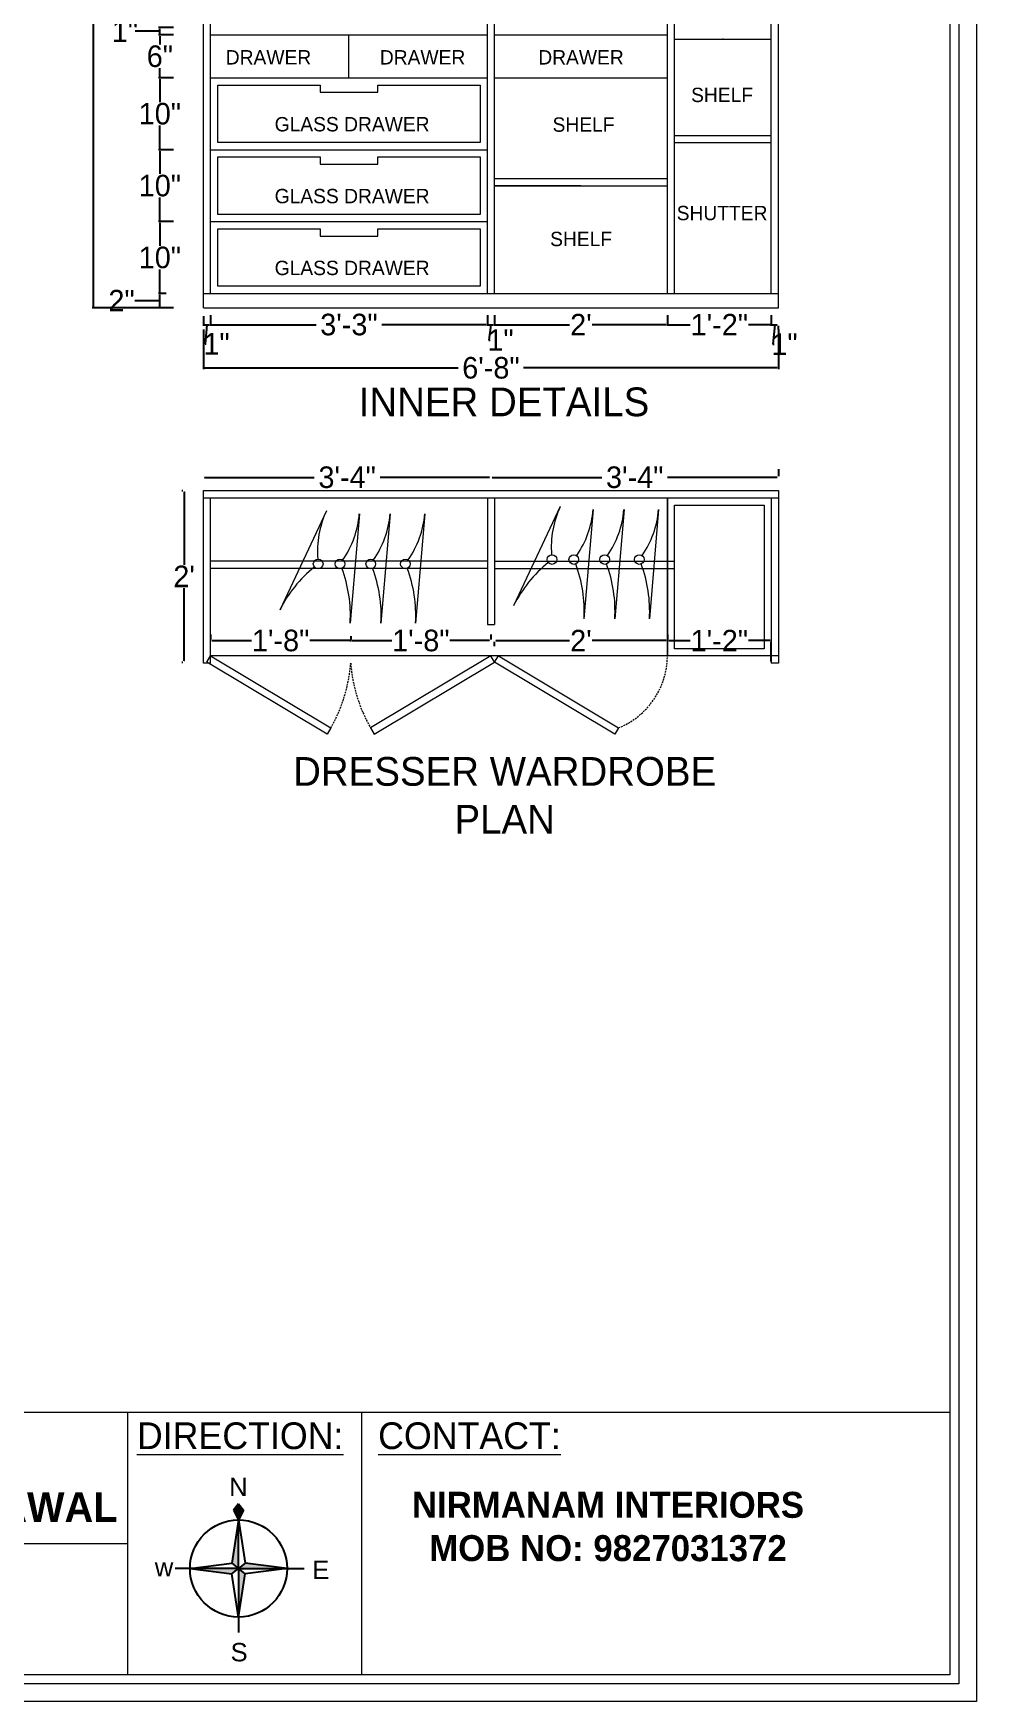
# Model space of a CAD drawing. Header units: inches. Extents: x 15448 to 46480, y -8154 to 0.
# Drawn here: x 22885.1 to 23016.3, y -5962.3 to -5730.1 of the extents above; entities that cross this region are included whole.
import ezdxf

# ---------------------------------------------------------------- set-up
doc = ezdxf.new("R2010")
doc.units = ezdxf.units.IN
doc.header["$MEASUREMENT"] = 0
doc.linetypes.add('DASHED2', pattern=[0.375, 0.25, -0.125])
for name, color, linetype in [('ELE', 5, 'Continuous'), ('FUR', 42, 'Continuous'), ('furni', 253, 'Continuous')]:
    doc.layers.add(name, color=color, linetype=linetype)
doc.layers.add('Furniture', color=251, linetype='Continuous', lineweight=18)
doc.styles.add('b.k', font='verdana.ttf')
doc.styles.add('HEMI', font='stylu.ttf')
doc.styles.get("Standard").update_dxf_attribs({"font": 'arial.ttf'})
doc.dimstyles.new('STANDARD$0', dxfattribs={"dimscale": 0, "dimtxt": 6, "dimasz": 3, "dimexe": 2, "dimexo": 2, "dimgap": 0, "dimtad": 0, "dimtih": 1, "dimtoh": 1, "dimdec": 1, "dimzin": 0, "dimdsep": 46, "dimlunit": 4, "dimtxsty": 'b.k', "dimcen": 2.5, "dimclrd": 256, "dimclre": 256, "dimclrt": 256, "dimadec": 0, "dimazin": 0, "dimtfac": 1, "dimtdec": 1, "dimtofl": 0, "dimtmove": 2, "dimatfit": 2, "dimfxl": 1, "dimfrac": 2, "dimtolj": 1, "dimtzin": 0, "dimlwd": 9, "dimlwe": 9, "dimarcsym": 0})

# ---------------------------------------------------------------- blocks, each defined once
blk = doc.blocks.new('A$C470D500B')
at = {"layer": 'ELE', "true_color": 0xed1f24}
h = blk.add_hatch(color=240, dxfattribs=at)
h.paths.add_polyline_path([(25.36, 49.16), (23.85, 47.28), (25.36, 44.35)])
h.paths.add_polyline_path([(25.36, 44.35), (26.88, 47.28), (25.36, 49.16)])
at = {"layer": 'ELE', "true_color": 0x000000}
h = blk.add_hatch(color=18, dxfattribs=at)
h.paths.add_polyline_path([(27.34, 28.11), (25.36, 29.71), (25.36, 15.08)])
h.paths.add_polyline_path([(40, 29.71), (27.34, 31.31), (25.36, 29.71)])
h.paths.add_polyline_path([(25.36, 44.35), (23.38, 31.31), (25.36, 29.71)])
h.paths.add_polyline_path([(23.38, 28.11), (25.36, 29.71), (10.73, 29.71)])
at = {"layer": 'ELE', "color": 240, "true_color": 0xed1f24}
for p, q in [((25.36, 49.16), (23.85, 47.28)), ((23.85, 47.28), (25.36, 44.35)), ((25.36, 49.16), (26.88, 47.28)), ((25.36, 44.35), (25.36, 49.16)), ((26.88, 47.28), (25.36, 44.35))]:
    blk.add_line(p, q, dxfattribs=at)
at = {"layer": 'ELE', "color": 18, "true_color": 0x000000}
for p, q in [((25.36, 44.35), (23.38, 31.31)), ((25.36, 29.71), (25.36, 44.35)), ((25.36, 44.35), (27.34, 31.31)), ((10.73, 29.71), (23.38, 31.31)), ((23.38, 31.31), (25.36, 29.71)), ((27.34, 31.31), (25.36, 29.71)), ((40, 29.71), (27.34, 31.31)), ((10.73, 29.71), (6.3, 29.71)), ((10.73, 29.71), (6.3, 29.71)), ((25.36, 29.71), (10.73, 29.71)), ((10.73, 29.71), (23.38, 28.11)), ((23.38, 28.11), (25.36, 29.71)), ((25.36, 15.08), (23.38, 28.11)), ((25.36, 29.71), (25.36, 15.08)), ((27.34, 28.11), (25.36, 29.71)), ((25.36, 29.71), (40, 29.71)), ((25.36, 15.08), (27.34, 28.11)), ((40, 29.71), (27.34, 28.11)), ((40, 29.71), (45.12, 29.71)), ((40, 29.71), (45.12, 29.71)), ((25.36, 15.08), (25.36, 10.4))]:
    blk.add_line(p, q, dxfattribs=at)
blk.add_circle((25.36, 29.71), 14.63, dxfattribs=at)
at = {"layer": 'ELE', "color": 240, "true_color": 0xed1f24}
blk.add_text('N', height=5.54, dxfattribs=at).set_placement((22.5, 51.52))
at = {"layer": 'ELE', "color": 18, "true_color": 0x000000}
for s, p in [('w', (0.11, 27.33)), ('E', (47.54, 26.51)), ('S', (22.95, 1.72))]:
    blk.add_text(s, height=5.54, dxfattribs=at).set_placement(p)
blk = doc.blocks.new('SHS')
at = {"layer": 'Furniture', "color": 133, "lineweight": 5, "true_color": 0x84cdcc}
for p, q in [((16865.55, -2625.54), (16859.06, -2639.35)), ((16870.14, -2625.95), (16868.85, -2641.16)), ((16874.42, -2625.95), (16873.13, -2641.16)), ((16879.24, -2625.95), (16877.96, -2641.16))]:
    blk.add_line(p, q, dxfattribs=at)
for centre in [(16864.41, -2632.91), (16867.44, -2632.91), (16871.73, -2632.91), (16876.55, -2632.91)]:
    blk.add_circle(centre, 0.673, dxfattribs=at)
for centre, radius, start, end in [((16877.49, -2631.17), 13.19, 154.7514, 184.6513), ((16856.99, -2624.86), 13.19, 325.3487, 355.2486), ((16861.27, -2624.86), 13.19, 325.3487, 355.2486), ((16866.09, -2624.86), 13.19, 325.3487, 355.2486), ((16875.7, -2647.71), 18.62, 129.3984, 153.3097), ((16850.27, -2640.08), 18.62, 356.6903, 20.6016), ((16854.55, -2640.08), 18.62, 356.6903, 20.6016), ((16859.37, -2640.08), 18.62, 356.6903, 20.6016)]:
    blk.add_arc(centre, radius, start, end, dxfattribs=at)
blk = doc.blocks.new('*D791')
at = {"color": 254, "lineweight": -2, "transparency": 16777216}
for p, q in [((22903.54, -5766.31), (22902.48, -5766.31)), ((22903.54, -5768.31), (22902.48, -5768.31))]:
    blk.add_line(p, q, dxfattribs=at)
at = {"color": 1, "lineweight": -2, "transparency": 16777216}
for p, q in [((22902.66, -5768.13), (22902.66, -5766.49)), ((22899.37, -5767.31), (22899.19, -5767.31)), ((22902.66, -5767.31), (22899.37, -5767.31))]:
    blk.add_line(p, q, dxfattribs=at)
at = {"color": 1, "transparency": 16777216}
for points in [[(22902.63, -5766.49), (22902.69, -5766.49), (22902.66, -5766.31)], [(22902.63, -5768.13), (22902.69, -5768.13), (22902.66, -5768.31)]]:
    blk.add_solid(points, dxfattribs=at)
at = {"layer": 'Defpoints', "color": 0, "transparency": 16777216}
for p in [(22902.66, -5766.31), (22906.54, -5766.31), (22906.54, -5768.31)]:
    blk.add_point(p, dxfattribs=at)
at = {"color": 1, "lineweight": 5, "transparency": 16777216, "insert": (22897.33, -5767.31), "char_height": 3, "attachment_point": 5, "style": 'HEMI'}
blk.add_mtext('\\A1;2"', dxfattribs=at)
blk = doc.blocks.new('*D792')
at = {"color": 254, "lineweight": -2, "transparency": 16777216}
for p, q in [((22904.54, -5756.31), (22902.48, -5756.31)), ((22903.54, -5766.31), (22902.48, -5766.31))]:
    blk.add_line(p, q, dxfattribs=at)
at = {"color": 1, "lineweight": -2, "transparency": 16777216}
for p, q in [((22902.66, -5756.49), (22902.66, -5759.67)), ((22902.66, -5766.13), (22902.66, -5762.95))]:
    blk.add_line(p, q, dxfattribs=at)
at = {"color": 1, "transparency": 16777216}
for points in [[(22902.63, -5756.49), (22902.69, -5756.49), (22902.66, -5756.31)], [(22902.63, -5766.13), (22902.69, -5766.13), (22902.66, -5766.31)]]:
    blk.add_solid(points, dxfattribs=at)
at = {"layer": 'Defpoints', "color": 0, "transparency": 16777216}
for p in [(22902.66, -5756.31), (22907.54, -5756.31), (22906.54, -5766.31)]:
    blk.add_point(p, dxfattribs=at)
at = {"color": 1, "lineweight": 5, "transparency": 16777216, "insert": (22902.66, -5761.31), "char_height": 3, "attachment_point": 5, "style": 'HEMI'}
blk.add_mtext('\\A1;10"', dxfattribs=at)
blk = doc.blocks.new('*D793')
at = {"color": 254, "lineweight": -2, "transparency": 16777216}
for p, q in [((22904.54, -5746.31), (22902.48, -5746.31)), ((22904.54, -5756.31), (22902.48, -5756.31))]:
    blk.add_line(p, q, dxfattribs=at)
at = {"color": 1, "lineweight": -2, "transparency": 16777216}
for p, q in [((22902.66, -5746.49), (22902.66, -5749.67)), ((22902.66, -5756.13), (22902.66, -5752.95))]:
    blk.add_line(p, q, dxfattribs=at)
at = {"color": 1, "transparency": 16777216}
for points in [[(22902.63, -5746.49), (22902.69, -5746.49), (22902.66, -5746.31)], [(22902.63, -5756.13), (22902.69, -5756.13), (22902.66, -5756.31)]]:
    blk.add_solid(points, dxfattribs=at)
at = {"layer": 'Defpoints', "color": 0, "transparency": 16777216}
for p in [(22902.66, -5746.31), (22907.54, -5746.31), (22907.54, -5756.31)]:
    blk.add_point(p, dxfattribs=at)
at = {"color": 1, "lineweight": 5, "transparency": 16777216, "insert": (22902.66, -5751.31), "char_height": 3, "attachment_point": 5, "style": 'HEMI'}
blk.add_mtext('\\A1;10"', dxfattribs=at)
blk = doc.blocks.new('*D794')
at = {"color": 254, "lineweight": -2, "transparency": 16777216}
for p, q in [((22904.54, -5736.31), (22902.48, -5736.31)), ((22904.54, -5746.31), (22902.48, -5746.31))]:
    blk.add_line(p, q, dxfattribs=at)
at = {"color": 1, "lineweight": -2, "transparency": 16777216}
for p, q in [((22902.66, -5736.49), (22902.66, -5739.67)), ((22902.66, -5746.13), (22902.66, -5742.95))]:
    blk.add_line(p, q, dxfattribs=at)
at = {"color": 1, "transparency": 16777216}
for points in [[(22902.63, -5736.49), (22902.69, -5736.49), (22902.66, -5736.31)], [(22902.63, -5746.13), (22902.69, -5746.13), (22902.66, -5746.31)]]:
    blk.add_solid(points, dxfattribs=at)
at = {"layer": 'Defpoints', "color": 0, "transparency": 16777216}
for p in [(22902.66, -5736.31), (22907.54, -5736.31), (22907.54, -5746.31)]:
    blk.add_point(p, dxfattribs=at)
at = {"color": 1, "lineweight": 5, "transparency": 16777216, "insert": (22902.66, -5741.31), "char_height": 3, "attachment_point": 5, "style": 'HEMI'}
blk.add_mtext('\\A1;10"', dxfattribs=at)
blk = doc.blocks.new('*D795')
at = {"color": 254, "lineweight": -2, "transparency": 16777216}
for p, q in [((22904.54, -5730.31), (22902.48, -5730.31)), ((22904.54, -5736.31), (22902.48, -5736.31))]:
    blk.add_line(p, q, dxfattribs=at)
at = {"color": 1, "lineweight": -2, "transparency": 16777216}
for p, q in [((22902.66, -5730.49), (22902.66, -5731.66)), ((22902.66, -5736.13), (22902.66, -5734.96))]:
    blk.add_line(p, q, dxfattribs=at)
at = {"color": 1, "transparency": 16777216}
for points in [[(22902.63, -5730.49), (22902.69, -5730.49), (22902.66, -5730.31)], [(22902.63, -5736.13), (22902.69, -5736.13), (22902.66, -5736.31)]]:
    blk.add_solid(points, dxfattribs=at)
at = {"layer": 'Defpoints', "color": 0, "transparency": 16777216}
for p in [(22902.66, -5730.31), (22907.54, -5730.31), (22907.54, -5736.31)]:
    blk.add_point(p, dxfattribs=at)
at = {"color": 1, "lineweight": 5, "transparency": 16777216, "insert": (22902.66, -5733.31), "char_height": 3, "attachment_point": 5, "style": 'HEMI'}
blk.add_mtext('\\A1;6"', dxfattribs=at)
blk = doc.blocks.new('*D796')
at = {"color": 1, "lineweight": -2, "transparency": 16777216}
for p, q in [((22899.4, -5729.81), (22899.22, -5729.81)), ((22902.66, -5729.81), (22899.4, -5729.81)), ((22902.66, -5730.13), (22902.66, -5729.49))]:
    blk.add_line(p, q, dxfattribs=at)
at = {"color": 254, "lineweight": -2, "transparency": 16777216}
for p, q in [((22904.54, -5729.31), (22902.48, -5729.31)), ((22904.54, -5730.31), (22902.48, -5730.31))]:
    blk.add_line(p, q, dxfattribs=at)
at = {"color": 1, "transparency": 16777216}
for points in [[(22902.63, -5729.49), (22902.69, -5729.49), (22902.66, -5729.31)], [(22902.63, -5730.13), (22902.69, -5730.13), (22902.66, -5730.31)]]:
    blk.add_solid(points, dxfattribs=at)
at = {"layer": 'Defpoints', "color": 0, "transparency": 16777216}
for p in [(22902.66, -5729.31), (22907.54, -5729.31), (22907.54, -5730.31)]:
    blk.add_point(p, dxfattribs=at)
at = {"color": 1, "lineweight": 5, "transparency": 16777216, "insert": (22897.8, -5729.81), "char_height": 3, "attachment_point": 5, "style": 'HEMI'}
blk.add_mtext('\\A1;1"', dxfattribs=at)
blk = doc.blocks.new('*D812')
at = {"color": 254, "lineweight": -2, "transparency": 16777216}
for p, q in [((22908.71, -5769.46), (22908.71, -5770.83)), ((22909.71, -5769.46), (22909.71, -5770.83))]:
    blk.add_line(p, q, dxfattribs=at)
at = {"color": 1, "lineweight": -2, "transparency": 16777216}
for p, q in [((22908.89, -5770.65), (22909.53, -5770.65)), ((22909.21, -5770.65), (22908.94, -5773.32)), ((22908.94, -5773.32), (22909.12, -5773.32))]:
    blk.add_line(p, q, dxfattribs=at)
at = {"color": 1, "transparency": 16777216}
for points in [[(22908.89, -5770.62), (22908.89, -5770.68), (22908.71, -5770.65)], [(22909.53, -5770.62), (22909.53, -5770.68), (22909.71, -5770.65)]]:
    blk.add_solid(points, dxfattribs=at)
at = {"layer": 'Defpoints', "color": 0, "transparency": 16777216}
for p in [(22908.71, -5766.46), (22909.71, -5766.46), (22909.71, -5770.65)]:
    blk.add_point(p, dxfattribs=at)
at = {"color": 1, "lineweight": 5, "transparency": 16777216, "insert": (22910.54, -5773.32), "char_height": 3, "attachment_point": 5, "style": 'HEMI'}
blk.add_mtext('\\A1;1"', dxfattribs=at)
blk = doc.blocks.new('*D813')
at = {"color": 254, "lineweight": -2, "transparency": 16777216}
for p, q in [((22948.21, -5769.31), (22948.21, -5770.83)), ((22949.21, -5769.31), (22949.21, -5770.83))]:
    blk.add_line(p, q, dxfattribs=at)
at = {"color": 1, "lineweight": -2, "transparency": 16777216}
for p, q in [((22948.39, -5770.65), (22949.03, -5770.65)), ((22948.71, -5770.65), (22948.44, -5772.79)), ((22948.44, -5772.79), (22948.62, -5772.79))]:
    blk.add_line(p, q, dxfattribs=at)
at = {"color": 1, "transparency": 16777216}
for points in [[(22948.39, -5770.62), (22948.39, -5770.68), (22948.21, -5770.65)], [(22949.03, -5770.62), (22949.03, -5770.68), (22949.21, -5770.65)]]:
    blk.add_solid(points, dxfattribs=at)
at = {"layer": 'Defpoints', "color": 0, "transparency": 16777216}
for p in [(22948.21, -5766.31), (22949.21, -5766.31), (22949.21, -5770.65)]:
    blk.add_point(p, dxfattribs=at)
at = {"color": 1, "lineweight": 5, "transparency": 16777216, "insert": (22950.04, -5772.79), "char_height": 3, "attachment_point": 5, "style": 'HEMI'}
blk.add_mtext('\\A1;1"', dxfattribs=at)
blk = doc.blocks.new('*D814')
at = {"color": 254, "lineweight": -2, "transparency": 16777216}
for p, q in [((22949.21, -5769.31), (22949.21, -5770.83)), ((22973.26, -5769.31), (22973.26, -5770.83))]:
    blk.add_line(p, q, dxfattribs=at)
at = {"color": 1, "lineweight": -2, "transparency": 16777216}
for p, q in [((22949.39, -5770.65), (22959.66, -5770.65)), ((22973.08, -5770.65), (22962.81, -5770.65))]:
    blk.add_line(p, q, dxfattribs=at)
at = {"color": 1, "transparency": 16777216}
for points in [[(22949.39, -5770.62), (22949.39, -5770.68), (22949.21, -5770.65)], [(22973.08, -5770.62), (22973.08, -5770.68), (22973.26, -5770.65)]]:
    blk.add_solid(points, dxfattribs=at)
at = {"layer": 'Defpoints', "color": 0, "transparency": 16777216}
for p in [(22949.21, -5766.31), (22973.26, -5766.31), (22973.26, -5770.65)]:
    blk.add_point(p, dxfattribs=at)
at = {"color": 1, "lineweight": 5, "transparency": 16777216, "insert": (22961.23, -5770.65), "char_height": 3, "attachment_point": 5, "style": 'HEMI'}
blk.add_mtext("\\A1;2'", dxfattribs=at)
blk = doc.blocks.new('*D815')
at = {"color": 254, "lineweight": -2, "transparency": 16777216}
for p, q in [((22987.71, -5769.31), (22987.71, -5770.83)), ((22988.71, -5771.31), (22988.71, -5770.83))]:
    blk.add_line(p, q, dxfattribs=at)
at = {"color": 1, "lineweight": -2, "transparency": 16777216}
for p, q in [((22987.89, -5770.65), (22988.53, -5770.65)), ((22988.21, -5770.65), (22987.94, -5773.35)), ((22987.94, -5773.35), (22988.12, -5773.35))]:
    blk.add_line(p, q, dxfattribs=at)
at = {"color": 1, "transparency": 16777216}
for points in [[(22987.89, -5770.62), (22987.89, -5770.68), (22987.71, -5770.65)], [(22988.53, -5770.62), (22988.53, -5770.68), (22988.71, -5770.65)]]:
    blk.add_solid(points, dxfattribs=at)
at = {"layer": 'Defpoints', "color": 0, "transparency": 16777216}
for p in [(22987.71, -5766.31), (22988.71, -5768.31), (22988.71, -5770.65)]:
    blk.add_point(p, dxfattribs=at)
at = {"color": 1, "lineweight": 5, "transparency": 16777216, "insert": (22989.54, -5773.35), "char_height": 3, "attachment_point": 5, "style": 'HEMI'}
blk.add_mtext('\\A1;1"', dxfattribs=at)
blk = doc.blocks.new('*D803')
at = {"color": 254, "lineweight": -2, "transparency": 16777216}
for p, q in [((22908.71, -5771.31), (22908.71, -5776.85)), ((22988.71, -5771.31), (22988.71, -5776.85))]:
    blk.add_line(p, q, dxfattribs=at)
at = {"color": 1, "lineweight": -2, "transparency": 16777216}
for p, q in [((22908.89, -5776.67), (22944.16, -5776.67)), ((22988.53, -5776.67), (22953.25, -5776.67))]:
    blk.add_line(p, q, dxfattribs=at)
at = {"color": 1, "transparency": 16777216}
for points in [[(22908.89, -5776.64), (22908.89, -5776.7), (22908.71, -5776.67)], [(22988.53, -5776.64), (22988.53, -5776.7), (22988.71, -5776.67)]]:
    blk.add_solid(points, dxfattribs=at)
at = {"layer": 'Defpoints', "color": 0, "transparency": 16777216}
for p in [(22908.71, -5768.31), (22988.71, -5768.31), (22988.71, -5776.67)]:
    blk.add_point(p, dxfattribs=at)
at = {"color": 1, "lineweight": 5, "transparency": 16777216, "insert": (22948.71, -5776.67), "char_height": 3, "attachment_point": 5, "style": 'HEMI'}
blk.add_mtext('\\A1;6\'-8"', dxfattribs=at)
blk = doc.blocks.new('*D804')
at = {"color": 254, "lineweight": -2, "transparency": 16777216}
for p, q in [((22904.54, -5672.31), (22893.25, -5672.31)), ((22904.54, -5768.31), (22893.25, -5768.31))]:
    blk.add_line(p, q, dxfattribs=at)
at = {"color": 1, "lineweight": -2, "transparency": 16777216}
for p, q in [((22893.43, -5672.49), (22893.43, -5718.67)), ((22893.43, -5768.13), (22893.43, -5721.95))]:
    blk.add_line(p, q, dxfattribs=at)
at = {"color": 1, "transparency": 16777216}
for points in [[(22893.4, -5672.49), (22893.46, -5672.49), (22893.43, -5672.31)], [(22893.4, -5768.13), (22893.46, -5768.13), (22893.43, -5768.31)]]:
    blk.add_solid(points, dxfattribs=at)
at = {"layer": 'Defpoints', "color": 0, "transparency": 16777216}
for p in [(22893.43, -5672.31), (22907.54, -5672.31), (22907.54, -5768.31)]:
    blk.add_point(p, dxfattribs=at)
at = {"color": 1, "lineweight": 5, "transparency": 16777216, "insert": (22893.43, -5720.31), "char_height": 3, "attachment_point": 5, "style": 'HEMI'}
blk.add_mtext("\\A1;8'", dxfattribs=at)
blk = doc.blocks.new('*D816')
at = {"color": 254, "lineweight": -2, "transparency": 16777216}
for p, q in [((22908.71, -5791.75), (22908.71, -5791.72)), ((22948.71, -5791.75), (22948.71, -5791.72))]:
    blk.add_line(p, q, dxfattribs=at)
at = {"color": 1, "lineweight": -2, "transparency": 16777216}
for p, q in [((22908.89, -5791.9), (22924.13, -5791.9)), ((22948.53, -5791.9), (22933.29, -5791.9))]:
    blk.add_line(p, q, dxfattribs=at)
at = {"color": 1, "transparency": 16777216}
for points in [[(22908.89, -5791.87), (22908.89, -5791.93), (22908.71, -5791.9)], [(22948.53, -5791.87), (22948.53, -5791.93), (22948.71, -5791.9)]]:
    blk.add_solid(points, dxfattribs=at)
at = {"layer": 'Defpoints', "color": 0, "transparency": 16777216}
for p in [(22948.71, -5791.9), (22908.71, -5794.75), (22948.71, -5794.75)]:
    blk.add_point(p, dxfattribs=at)
at = {"color": 1, "lineweight": 5, "transparency": 16777216, "insert": (22928.71, -5791.9), "char_height": 3, "attachment_point": 5, "style": 'HEMI'}
blk.add_mtext('\\A1;3\'-4"', dxfattribs=at)
blk = doc.blocks.new('*D817')
at = {"color": 254, "lineweight": -2, "transparency": 16777216}
for p, q in [((22948.71, -5791.75), (22948.71, -5791.72)), ((22988.71, -5790.75), (22988.71, -5791.72))]:
    blk.add_line(p, q, dxfattribs=at)
at = {"color": 1, "lineweight": -2, "transparency": 16777216}
for p, q in [((22948.89, -5791.9), (22964.13, -5791.9)), ((22988.53, -5791.9), (22973.29, -5791.9))]:
    blk.add_line(p, q, dxfattribs=at)
at = {"color": 1, "transparency": 16777216}
for points in [[(22948.89, -5791.87), (22948.89, -5791.93), (22948.71, -5791.9)], [(22988.53, -5791.87), (22988.53, -5791.93), (22988.71, -5791.9)]]:
    blk.add_solid(points, dxfattribs=at)
at = {"layer": 'Defpoints', "color": 0, "transparency": 16777216}
for p in [(22988.71, -5791.9), (22948.71, -5794.75), (22988.71, -5793.75)]:
    blk.add_point(p, dxfattribs=at)
at = {"color": 1, "lineweight": 5, "transparency": 16777216, "insert": (22968.71, -5791.9), "char_height": 3, "attachment_point": 5, "style": 'HEMI'}
blk.add_mtext('\\A1;3\'-4"', dxfattribs=at)
blk = doc.blocks.new('*D818')
at = {"color": 254, "lineweight": -2, "transparency": 16777216}
for p, q in [((22909.71, -5813.75), (22909.71, -5814.44)), ((22929.21, -5814.75), (22929.21, -5814.44))]:
    blk.add_line(p, q, dxfattribs=at)
at = {"color": 1, "lineweight": -2, "transparency": 16777216}
for p, q in [((22909.89, -5814.62), (22915.41, -5814.62)), ((22929.03, -5814.62), (22923.51, -5814.62))]:
    blk.add_line(p, q, dxfattribs=at)
at = {"color": 1, "transparency": 16777216}
for points in [[(22909.89, -5814.59), (22909.89, -5814.65), (22909.71, -5814.62)], [(22929.03, -5814.59), (22929.03, -5814.65), (22929.21, -5814.62)]]:
    blk.add_solid(points, dxfattribs=at)
at = {"layer": 'Defpoints', "color": 0, "transparency": 16777216}
for p in [(22929.21, -5814.62), (22909.71, -5816.75), (22929.21, -5817.75)]:
    blk.add_point(p, dxfattribs=at)
at = {"color": 1, "lineweight": 5, "transparency": 16777216, "insert": (22919.46, -5814.62), "char_height": 3, "attachment_point": 5, "style": 'HEMI'}
blk.add_mtext('\\A1;1\'-8"', dxfattribs=at)
blk = doc.blocks.new('*D806')
at = {"color": 254, "lineweight": -2, "transparency": 16777216}
for p, q in [((22929.21, -5814.01), (22929.21, -5814.44)), ((22948.71, -5813.75), (22948.71, -5814.44))]:
    blk.add_line(p, q, dxfattribs=at)
at = {"color": 1, "lineweight": -2, "transparency": 16777216}
for p, q in [((22929.39, -5814.62), (22934.91, -5814.62)), ((22948.53, -5814.62), (22943.01, -5814.62))]:
    blk.add_line(p, q, dxfattribs=at)
at = {"color": 1, "transparency": 16777216}
for points in [[(22929.39, -5814.59), (22929.39, -5814.65), (22929.21, -5814.62)], [(22948.53, -5814.59), (22948.53, -5814.65), (22948.71, -5814.62)]]:
    blk.add_solid(points, dxfattribs=at)
at = {"layer": 'Defpoints', "color": 0, "transparency": 16777216}
for p in [(22948.71, -5814.62), (22929.21, -5817.01), (22948.71, -5816.75)]:
    blk.add_point(p, dxfattribs=at)
at = {"color": 1, "lineweight": 5, "transparency": 16777216, "insert": (22938.96, -5814.62), "char_height": 3, "attachment_point": 5, "style": 'HEMI'}
blk.add_mtext('\\A1;1\'-8"', dxfattribs=at)
blk = doc.blocks.new('*D807')
at = {"color": 254, "lineweight": -2, "transparency": 16777216}
for p, q in [((22949.21, -5815.39), (22949.21, -5814.8)), ((22973.26, -5813.75), (22973.26, -5814.44))]:
    blk.add_line(p, q, dxfattribs=at)
at = {"color": 1, "lineweight": -2, "transparency": 16777216}
for p, q in [((22949.39, -5814.62), (22959.66, -5814.62)), ((22973.08, -5814.62), (22962.81, -5814.62))]:
    blk.add_line(p, q, dxfattribs=at)
at = {"color": 1, "transparency": 16777216}
for points in [[(22949.39, -5814.59), (22949.39, -5814.65), (22949.21, -5814.62)], [(22973.08, -5814.59), (22973.08, -5814.65), (22973.26, -5814.62)]]:
    blk.add_solid(points, dxfattribs=at)
at = {"layer": 'Defpoints', "color": 0, "transparency": 16777216}
for p in [(22949.21, -5812.39), (22973.26, -5814.62), (22973.26, -5816.75)]:
    blk.add_point(p, dxfattribs=at)
at = {"color": 1, "lineweight": 5, "transparency": 16777216, "insert": (22961.23, -5814.62), "char_height": 3, "attachment_point": 5, "style": 'HEMI'}
blk.add_mtext("\\A1;2'", dxfattribs=at)
blk = doc.blocks.new('*D819')
at = {"color": 254, "lineweight": -2, "transparency": 16777216}
for p, q in [((22905.71, -5793.75), (22905.85, -5793.75)), ((22905.71, -5817.61), (22905.85, -5817.61))]:
    blk.add_line(p, q, dxfattribs=at)
at = {"color": 1, "lineweight": -2, "transparency": 16777216}
for p, q in [((22906.03, -5793.93), (22906.03, -5804.06)), ((22906.03, -5817.43), (22906.03, -5807.3))]:
    blk.add_line(p, q, dxfattribs=at)
at = {"color": 1, "transparency": 16777216}
for points in [[(22906, -5793.93), (22906.06, -5793.93), (22906.03, -5793.75)], [(22906, -5817.43), (22906.06, -5817.43), (22906.03, -5817.61)]]:
    blk.add_solid(points, dxfattribs=at)
at = {"layer": 'Defpoints', "color": 0, "transparency": 16777216}
for p in [(22908.71, -5793.75), (22906.03, -5817.61), (22908.71, -5817.61)]:
    blk.add_point(p, dxfattribs=at)
at = {"color": 1, "lineweight": 5, "transparency": 16777216, "insert": (22906.03, -5805.68), "char_height": 3, "attachment_point": 5, "style": 'HEMI'}
blk.add_mtext("\\A1;2'", dxfattribs=at)
blk = doc.blocks.new('*D820')
at = {"color": 254, "lineweight": -2, "transparency": 16777216}
for p, q in [((22973.26, -5813.75), (22973.26, -5814.44)), ((22987.71, -5817.54), (22987.71, -5814.8))]:
    blk.add_line(p, q, dxfattribs=at)
at = {"color": 1, "lineweight": -2, "transparency": 16777216}
for p, q in [((22973.44, -5814.62), (22976.44, -5814.62)), ((22987.53, -5814.62), (22984.53, -5814.62))]:
    blk.add_line(p, q, dxfattribs=at)
at = {"color": 1, "transparency": 16777216}
for points in [[(22973.44, -5814.59), (22973.44, -5814.65), (22973.26, -5814.62)], [(22987.53, -5814.59), (22987.53, -5814.65), (22987.71, -5814.62)]]:
    blk.add_solid(points, dxfattribs=at)
at = {"layer": 'Defpoints', "color": 0, "transparency": 16777216}
for p in [(22987.71, -5814.54), (22987.71, -5814.62), (22973.26, -5816.75)]:
    blk.add_point(p, dxfattribs=at)
at = {"color": 1, "lineweight": 5, "transparency": 16777216, "insert": (22980.48, -5814.62), "char_height": 3, "attachment_point": 5, "style": 'HEMI'}
blk.add_mtext('\\A1;1\'-2"', dxfattribs=at)
blk = doc.blocks.new('*D821')
at = {"color": 254, "lineweight": -2, "transparency": 16777216}
for p, q in [((22909.71, -5769.31), (22909.71, -5770.83)), ((22948.21, -5769.31), (22948.21, -5770.83))]:
    blk.add_line(p, q, dxfattribs=at)
at = {"color": 1, "lineweight": -2, "transparency": 16777216}
for p, q in [((22909.89, -5770.65), (22924.38, -5770.65)), ((22948.03, -5770.65), (22933.54, -5770.65))]:
    blk.add_line(p, q, dxfattribs=at)
at = {"color": 1, "transparency": 16777216}
for points in [[(22909.89, -5770.62), (22909.89, -5770.68), (22909.71, -5770.65)], [(22948.03, -5770.62), (22948.03, -5770.68), (22948.21, -5770.65)]]:
    blk.add_solid(points, dxfattribs=at)
at = {"layer": 'Defpoints', "color": 0, "transparency": 16777216}
for p in [(22909.71, -5766.31), (22948.21, -5766.31), (22909.71, -5770.65)]:
    blk.add_point(p, dxfattribs=at)
at = {"color": 1, "lineweight": 5, "transparency": 16777216, "insert": (22928.96, -5770.65), "char_height": 3, "attachment_point": 5, "style": 'HEMI'}
blk.add_mtext('\\A1;3\'-3"', dxfattribs=at)
blk = doc.blocks.new('*D822')
at = {"color": 254, "lineweight": -2, "transparency": 16777216}
for p, q in [((22973.26, -5769.31), (22973.26, -5770.83)), ((22987.71, -5769.31), (22987.71, -5770.83))]:
    blk.add_line(p, q, dxfattribs=at)
at = {"color": 1, "lineweight": -2, "transparency": 16777216}
for p, q in [((22973.44, -5770.65), (22976.44, -5770.65)), ((22987.53, -5770.65), (22984.53, -5770.65))]:
    blk.add_line(p, q, dxfattribs=at)
at = {"color": 1, "transparency": 16777216}
for points in [[(22973.44, -5770.62), (22973.44, -5770.68), (22973.26, -5770.65)], [(22987.53, -5770.62), (22987.53, -5770.68), (22987.71, -5770.65)]]:
    blk.add_solid(points, dxfattribs=at)
at = {"layer": 'Defpoints', "color": 0, "transparency": 16777216}
for p in [(22973.26, -5766.31), (22987.71, -5766.31), (22987.71, -5770.65)]:
    blk.add_point(p, dxfattribs=at)
at = {"color": 1, "lineweight": 5, "transparency": 16777216, "insert": (22980.48, -5770.65), "char_height": 3, "attachment_point": 5, "style": 'HEMI'}
blk.add_mtext('\\A1;1\'-2"', dxfattribs=at)

msp = doc.modelspace()

# ---------------------------------------------------------------- linework, layer by layer
at = {"lineweight": 5}
for p, q in [((22908.71, -5768.31), (22908.71, -5648.31)), ((22988.71, -5768.31), (22988.71, -5648.31)), ((22909.71, -5766.31), (22909.71, -5649.31)), ((22987.71, -5766.31), (22987.71, -5649.31)), ((22948.21, -5766.31), (22948.21, -5673.31)), ((22949.21, -5766.31), (22949.21, -5673.31)), ((22973.26, -5766.31), (22973.26, -5673.31)), ((22974.26, -5766.31), (22974.26, -5673.31)), ((22909.71, -5730.31), (22948.21, -5730.31)), ((22928.96, -5736.31), (22928.96, -5730.31)), ((22949.21, -5730.31), (22973.26, -5730.31)), ((22974.26, -5730.91), (22987.71, -5730.91)), ((22909.71, -5736.31), (22948.21, -5736.31)), ((22949.21, -5736.31), (22973.26, -5736.31)), ((22974.26, -5744.31), (22987.71, -5744.31)), ((22974.26, -5745.31), (22987.71, -5745.31)), ((22909.71, -5746.31), (22948.21, -5746.31)), ((22949.21, -5750.31), (22961.23, -5750.31)), ((22961.23, -5750.31), (22973.26, -5750.31)), ((22961.23, -5751.31), (22949.21, -5751.31)), ((22949.21, -5751.31), (22961.23, -5751.31)), ((22961.23, -5751.31), (22973.26, -5751.31)), ((22909.71, -5756.31), (22948.21, -5756.31)), ((22908.71, -5766.31), (22988.71, -5766.31)), ((22974.26, -5766.31), (22987.71, -5766.31)), ((22908.71, -5768.31), (22988.71, -5768.31)), ((22908.71, -5817.75), (22908.71, -5793.75)), ((22908.71, -5793.75), (22988.71, -5793.75)), ((22908.71, -5794.75), (22988.71, -5794.75)), ((22909.71, -5817.75), (22909.71, -5794.75)), ((22948.21, -5794.75), (22948.21, -5812.39)), ((22949.21, -5794.75), (22949.21, -5812.39)), ((22973.26, -5794.75), (22973.26, -5816.75)), ((22987.71, -5794.75), (22987.71, -5817.75)), ((22988.71, -5793.75), (22988.71, -5817.75)), ((22948.21, -5812.39), (22949.21, -5812.39)), ((22909.71, -5817.75), (22908.71, -5817.75)), ((22988.71, -5816.75), (22909.71, -5816.75)), ((22988.71, -5817.75), (22987.71, -5817.75))]:
    msp.add_line(p, q, dxfattribs=at)
at = {"color": 9, "lineweight": 5, "true_color": 0xc7c8ca}
for p, q in [((22948.21, -5803.57), (22909.71, -5803.57)), ((22949.21, -5803.57), (22974.26, -5803.57)), ((22948.21, -5804.57), (22909.71, -5804.57)), ((22949.21, -5804.57), (22974.26, -5804.57))]:
    msp.add_line(p, q, dxfattribs=at)
at = {"color": 18, "lineweight": 5, "true_color": 0x000000}
for p, q in [((22898.15, -5922.03), (22898.15, -5958.56)), ((22930.73, -5922.03), (22930.73, -5958.56)), ((22838.97, -5940.29), (22898.15, -5940.29))]:
    msp.add_line(p, q, dxfattribs=at)
at = {"color": 152, "lineweight": 5, "true_color": 0x2776bb}
for points in [[(22924.96, -5738.31), (22932.96, -5738.31), (22932.96, -5737.31), (22947.21, -5737.31), (22947.21, -5745.31), (22910.71, -5745.31), (22910.71, -5737.31), (22924.96, -5737.31)], [(22924.96, -5748.31), (22932.96, -5748.31), (22932.96, -5747.31), (22947.21, -5747.31), (22947.21, -5755.31), (22910.71, -5755.31), (22910.71, -5747.31), (22924.96, -5747.31)], [(22924.96, -5758.31), (22932.96, -5758.31), (22932.96, -5757.31), (22947.21, -5757.31), (22947.21, -5765.31), (22910.71, -5765.31), (22910.71, -5757.31), (22924.96, -5757.31)], [(22974.26, -5795.75), (22986.71, -5795.75), (22986.71, -5815.75), (22974.26, -5815.75)]]:
    msp.add_lwpolyline(points, close=True, dxfattribs=at)
at = {"lineweight": 5}
for points in [[(22973.26, -5794.75), (22987.71, -5794.75), (22987.71, -5816.75), (22973.26, -5816.75)], [(22925.93, -5827.63), (22909.19, -5817.61), (22909.71, -5816.75), (22926.44, -5826.77)], [(22932.49, -5827.63), (22949.22, -5817.61), (22948.71, -5816.75), (22931.98, -5826.77)], [(22965.95, -5827.63), (22949.22, -5817.61), (22949.74, -5816.75), (22966.47, -5826.77)]]:
    msp.add_lwpolyline(points, close=True, dxfattribs=at)
at = {"linetype": 'DASHED2', "lineweight": 5}
for centre, radius, start, end in [((22907.71, -5816.09), 21.56, 330.2968, 355.5619), ((22950.7, -5816.09), 21.56, 184.4381, 209.7032), ((22962.37, -5816.68), 10.89, 292.0997, 359.597)]:
    msp.add_arc(centre, radius, start, end, dxfattribs=at)
at = {"lineweight": 5}
msp.add_point((22980.98, -5730.91), dxfattribs=at)
at = {"layer": 'furni', "color": 18, "lineweight": 5, "true_color": 0x000000}
msp.add_line((23012.55, -5922.03), (22722.37, -5922.03), dxfattribs=at)
for points in [[(22718.65, -5962.27), (22718.65, -5545.79), (23016.26, -5545.79), (23016.26, -5962.27)], [(22721.13, -5959.8), (22721.13, -5548.27), (23013.79, -5548.27), (23013.79, -5959.8)], [(22722.37, -5958.56), (22722.37, -5549.51), (23012.55, -5549.51), (23012.55, -5958.56)]]:
    msp.add_lwpolyline(points, close=True, dxfattribs=at)

# ---------------------------------------------------------------- block references
at = {"lineweight": 5}
for p in [(6060.27, -3171.03), (6092.8, -3170.42)]:
    msp.add_blockref('SHS', p, dxfattribs=at)
at = {"layer": 'FUR', "lineweight": 5, "xscale": 0.4616302553186221, "yscale": 0.4616302553186221, "zscale": 0.4616302553186221}
msp.add_blockref('A$C470D500B', (22901.9, -5957.46), dxfattribs=at)

# ---------------------------------------------------------------- texts
at = {"color": 5, "lineweight": 5, "char_height": 2, "attachment_point": 3, "rotation": 0.0094, "style": 'HEMI'}
for s, insert in [('\\pxqc;DRAWER', (22934.76, -5732.44)), ('\\pxqc;DRAWER', (22956.19, -5732.44)), ('\\pxqc;DRAWER', (22978.23, -5732.44)), ('\\pxqc;SHELF', (22997.85, -5737.67)), ('\\pxqc;GLASS DRAWER', (22946.39, -5741.75)), ('\\pxqc;SHELF', (22978.58, -5741.8)), ('\\pxqc;GLASS DRAWER', (22946.39, -5751.75)), ('\\pxqc;SHUTTER', (22997.85, -5754.11)), ('\\pxqc;SHELF', (22978.24, -5757.72)), ('\\pxqc;GLASS DRAWER', (22946.39, -5761.75))]:
    msp.add_mtext_dynamic_manual_height_columns(s, width=33.9786, gutter_width=18.23, heights=[0], dxfattribs=dict(at, insert=insert))
at = {"color": 0, "lineweight": 5, "char_height": 4, "attachment_point": 3, "rotation": 0.0094, "style": 'HEMI'}
for s, width, insert in [('\\pxqc; INNER DETAILS', 56.3124, (22977.94, -5779.39)), ('\\pxqc;DRESSER WARDROBE \\PPLAN', 62.2823, (22981.76, -5830.81))]:
    msp.add_mtext_dynamic_manual_height_columns(s, width=width, gutter_width=18.23, heights=[0], dxfattribs=dict(at, insert=insert))
at = {"lineweight": 5, "attachment_point": 1, "rotation": 359.9906, "style": 'HEMI'}
for s, insert, char_height, width in [('{\\LDIRECTION:}', (22899.47, -5923.41), 3.7175, 28.7546), ('{\\LCONTACT:}', (22933.02, -5923.41), 3.7175, 28.7546), ('{\\fStylus BT|b1|i0|c0|p34;ID SRUTI AGRAWAL}', (22842.76, -5933.13), 4.1305, 54.7849), ('\\pxqc;{\\fStylus BT|b1|i0|c0|p34;NIRMANAM INTERIORS\\PMOB NO: 9827031372}', (22934.24, -5933.07), 3.6163, 61.5016)]:
    msp.add_mtext(s, dxfattribs=dict(at, insert=insert, char_height=char_height, width=width))

# ---------------------------------------------------------------- dimensions: what is measured, and where the dimension line sits
at = {"color": 1, "lineweight": 5}
for base, p1, p2, picture, middle in [((22893.43, -5672.31), (22907.54, -5768.31), (22907.54, -5672.31), '*D804', (22893.43, -5720.31)), ((22902.66, -5729.31), (22907.54, -5730.31), (22907.54, -5729.31), '*D796', (22899.13, -5729.81)), ((22902.66, -5730.31), (22907.54, -5736.31), (22907.54, -5730.31), '*D795', (22902.66, -5733.31)), ((22902.66, -5736.31), (22907.54, -5746.31), (22907.54, -5736.31), '*D794', (22902.66, -5741.31)), ((22902.66, -5746.31), (22907.54, -5756.31), (22907.54, -5746.31), '*D793', (22902.66, -5751.31)), ((22902.66, -5756.31), (22906.54, -5766.31), (22907.54, -5756.31), '*D792', (22902.66, -5761.31)), ((22902.66, -5766.31), (22906.54, -5768.31), (22906.54, -5766.31), '*D791', (22899.1, -5767.31)), ((22906.03, -5817.61), (22908.71, -5793.75), (22908.71, -5817.61), '*D819', (22906.03, -5805.68))]:
    dim = msp.add_linear_dim(base=base, p1=p1, p2=p2, angle=90, dimstyle='STANDARD$0', override={"dimscale": 1, "dimtxt": 3, "dimasz": 0.18, "dimexe": 0.18, "dimexo": 3, "dimgap": 0.09, "dimdec": 0, "dimtxsty": 'HEMI', "dimcen": 0.09, "dimclrd": 1, "dimclre": 254, "dimclrt": 1, "dimtdec": 0, "dimtmove": 1, "dimatfit": 3, "dimfxl": 0.03937, "dimfrac": 0, "dimlwd": 65534, "dimlwe": 65534, "dimarcsym": 1}, dxfattribs=at)
    dim.commit()
    dim.dimension.update_dxf_attribs({"geometry": picture, "text_midpoint": middle})
for base, p1, p2, picture, middle in [((22909.71, -5770.65), (22908.71, -5766.46), (22909.71, -5766.46), '*D812', (22909.21, -5773.32)), ((22949.21, -5770.65), (22948.21, -5766.31), (22949.21, -5766.31), '*D813', (22948.71, -5772.79)), ((22988.71, -5770.65), (22987.71, -5766.31), (22988.71, -5768.31), '*D815', (22988.21, -5773.35))]:
    dim = msp.add_linear_dim(base=base, p1=p1, p2=p2, dimstyle='STANDARD$0', override={"dimscale": 1, "dimtxt": 3, "dimasz": 0.18, "dimexe": 0.18, "dimexo": 3, "dimgap": 0.09, "dimdec": 0, "dimtxsty": 'HEMI', "dimcen": 0.09, "dimclrd": 1, "dimclre": 254, "dimclrt": 1, "dimtdec": 0, "dimtmove": 1, "dimatfit": 3, "dimfxl": 0.03937, "dimfrac": 0, "dimlwd": 65534, "dimlwe": 65534, "dimarcsym": 1}, dxfattribs=at)
    dim.commit()
    dim.dimension.update_dxf_attribs({"geometry": picture, "text_midpoint": middle, "dimtype": 160})
for base, p1, p2, picture, middle in [((22909.70817529, -5770.64718084), (22948.20817529, -5766.3100414), (22909.70817529, -5766.3100414), '*D821', (22928.95817529, -5770.64718084)), ((22973.26, -5770.65), (22949.21, -5766.31), (22973.26, -5766.31), '*D814', (22961.23, -5770.65)), ((22987.71, -5770.65), (22973.26, -5766.31), (22987.71, -5766.31), '*D822', (22980.48, -5770.65)), ((22988.71, -5776.67), (22908.71, -5768.31), (22988.71, -5768.31), '*D803', (22948.71, -5776.67)), ((22948.71, -5791.9), (22908.71, -5794.75), (22948.71, -5794.75), '*D816', (22928.71, -5791.9)), ((22988.71, -5791.9), (22948.71, -5794.75), (22988.71, -5793.75), '*D817', (22968.71, -5791.9)), ((22929.20817529, -5814.62103015), (22909.70817529, -5816.75380551), (22929.20817529, -5817.75380551), '*D818', (22919.45817529, -5814.62103015)), ((22948.70817529, -5814.62103015), (22929.20817529, -5817.00609436), (22948.70817529, -5816.75380551), '*D806', (22938.95817529, -5814.62103015)), ((22973.26, -5814.62), (22949.21, -5812.39), (22973.26, -5816.75), '*D807', (22961.23, -5814.62)), ((22987.71, -5814.62), (22973.26, -5816.75), (22987.71, -5814.54), '*D820', (22980.48, -5814.62))]:
    dim = msp.add_linear_dim(base=base, p1=p1, p2=p2, dimstyle='STANDARD$0', override={"dimscale": 1, "dimtxt": 3, "dimasz": 0.18, "dimexe": 0.18, "dimexo": 3, "dimgap": 0.09, "dimdec": 0, "dimtxsty": 'HEMI', "dimcen": 0.09, "dimclrd": 1, "dimclre": 254, "dimclrt": 1, "dimtdec": 0, "dimtmove": 1, "dimatfit": 3, "dimfxl": 0.03937, "dimfrac": 0, "dimlwd": 65534, "dimlwe": 65534, "dimarcsym": 1}, dxfattribs=at)
    dim.commit()
    dim.dimension.update_dxf_attribs({"geometry": picture, "text_midpoint": middle})

doc.saveas('drawing.dxf')
